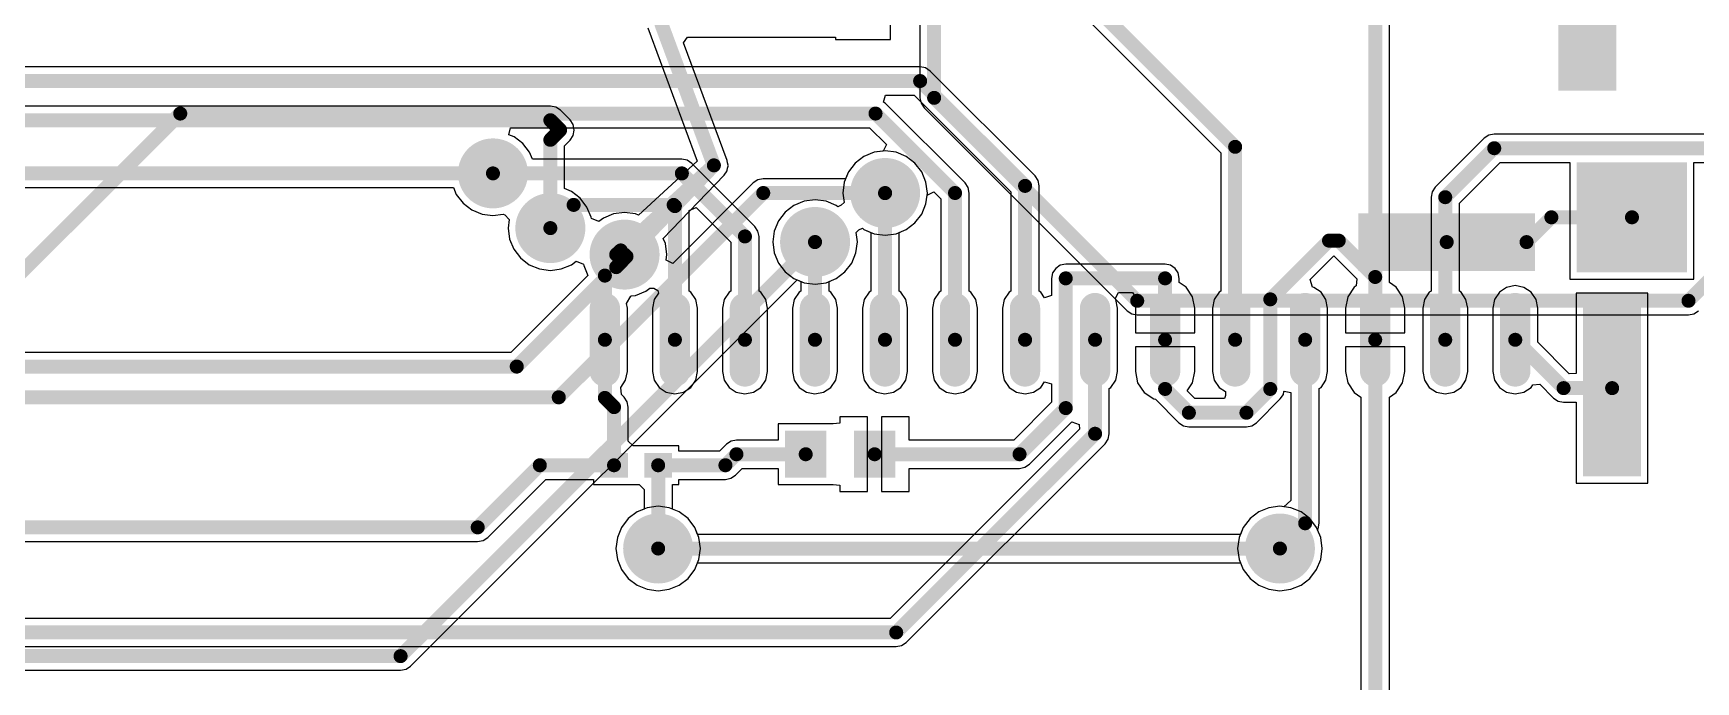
# Model space of a CAD drawing. Header units: millimetres. Extents: x 60.7 to 156.1, y 68.6 to 164.1.
# Drawn here: x 93.47 to 123.62, y 128.8 to 140.57 of the extents above; entities that cross this region are included whole.
import ezdxf

# ---------------------------------------------------------------- set-up
doc = ezdxf.new("R2010")
doc.units = ezdxf.units.MM
for name, color, linetype in [('BottomLayer', 5, 'Continuous'), ('PadHoleLayer', 156, 'Continuous'), ('TopLayer', 1, 'Continuous'), ('ViaHoleLayer', 16, 'Continuous')]:
    doc.layers.add(name, color=color, linetype=linetype)

# ---------------------------------------------------------------- blocks, each defined once
blk = doc.blocks.new('SOIC28_3')
at = {"layer": 'TopLayer', "const_width": 0.55}
for points in [[(-5.225, 8.255), (-4.075, 8.255)], [(4.075, 8.255), (5.225, 8.255)], [(-5.225, 6.985), (-4.075, 6.985)], [(4.075, 6.985), (5.225, 6.985)], [(-5.225, 5.715), (-4.075, 5.715)], [(4.075, 5.715), (5.225, 5.715)], [(-5.225, 4.445), (-4.075, 4.445)], [(4.075, 4.445), (5.225, 4.445)], [(-5.225, 3.175), (-4.075, 3.175)], [(4.075, 3.175), (5.225, 3.175)], [(-5.225, 1.905), (-4.075, 1.905)], [(4.075, 1.905), (5.225, 1.905)], [(-5.225, 0.635), (-4.075, 0.635)], [(4.075, 0.635), (5.225, 0.635)], [(-5.225, -0.635), (-4.075, -0.635)], [(4.075, -0.635), (5.225, -0.635)], [(-5.225, -1.905), (-4.075, -1.905)], [(4.075, -1.905), (5.225, -1.905)], [(-5.225, -3.175), (-4.075, -3.175)], [(4.075, -3.175), (5.225, -3.175)], [(-5.225, -4.445), (-4.075, -4.445)], [(4.075, -4.445), (5.225, -4.445)], [(-5.225, -5.715), (-4.075, -5.715)], [(4.075, -5.715), (5.225, -5.715)], [(-5.225, -6.985), (-4.075, -6.985)], [(4.075, -6.985), (5.225, -6.985)], [(-5.225, -8.255), (-4.075, -8.255)], [(4.075, -8.255), (5.225, -8.255)]]:
    blk.add_lwpolyline(points, dxfattribs=at)
at = {"layer": 'TopLayer', "const_width": 0.275}
for points in [[(-5.362, 8.255, 1), (-5.087, 8.255, 1)], [(-4.212, 8.255, 1), (-3.937, 8.255, 1)], [(3.938, 8.255, 1), (4.213, 8.255, 1)], [(5.088, 8.255, 1), (5.363, 8.255, 1)], [(-5.362, 6.985, 1), (-5.087, 6.985, 1)], [(-4.212, 6.985, 1), (-3.937, 6.985, 1)], [(3.938, 6.985, 1), (4.213, 6.985, 1)], [(5.088, 6.985, 1), (5.363, 6.985, 1)], [(-5.362, 5.715, 1), (-5.087, 5.715, 1)], [(-4.212, 5.715, 1), (-3.937, 5.715, 1)], [(3.938, 5.715, 1), (4.213, 5.715, 1)], [(5.088, 5.715, 1), (5.363, 5.715, 1)], [(-5.362, 4.445, 1), (-5.087, 4.445, 1)], [(-4.212, 4.445, 1), (-3.937, 4.445, 1)], [(3.938, 4.445, 1), (4.213, 4.445, 1)], [(5.088, 4.445, 1), (5.363, 4.445, 1)], [(-5.362, 3.175, 1), (-5.087, 3.175, 1)], [(-4.212, 3.175, 1), (-3.937, 3.175, 1)], [(3.938, 3.175, 1), (4.213, 3.175, 1)], [(5.088, 3.175, 1), (5.363, 3.175, 1)], [(-5.362, 1.905, 1), (-5.087, 1.905, 1)], [(-4.212, 1.905, 1), (-3.937, 1.905, 1)], [(3.938, 1.905, 1), (4.213, 1.905, 1)], [(5.088, 1.905, 1), (5.363, 1.905, 1)], [(-5.362, 0.635, 1), (-5.087, 0.635, 1)], [(-4.212, 0.635, 1), (-3.937, 0.635, 1)], [(3.938, 0.635, 1), (4.213, 0.635, 1)], [(5.088, 0.635, 1), (5.363, 0.635, 1)], [(-5.362, -0.635, 1), (-5.087, -0.635, 1)], [(-4.212, -0.635, 1), (-3.937, -0.635, 1)], [(3.938, -0.635, 1), (4.213, -0.635, 1)], [(5.088, -0.635, 1), (5.363, -0.635, 1)], [(-5.362, -1.905, 1), (-5.087, -1.905, 1)], [(-4.212, -1.905, 1), (-3.937, -1.905, 1)], [(3.938, -1.905, 1), (4.213, -1.905, 1)], [(5.088, -1.905, 1), (5.363, -1.905, 1)], [(-5.362, -3.175, 1), (-5.087, -3.175, 1)], [(-4.212, -3.175, 1), (-3.937, -3.175, 1)], [(3.938, -3.175, 1), (4.213, -3.175, 1)], [(5.088, -3.175, 1), (5.363, -3.175, 1)], [(-5.362, -4.445, 1), (-5.087, -4.445, 1)], [(-4.212, -4.445, 1), (-3.937, -4.445, 1)], [(3.938, -4.445, 1), (4.213, -4.445, 1)], [(5.088, -4.445, 1), (5.363, -4.445, 1)], [(-5.362, -5.715, 1), (-5.087, -5.715, 1)], [(-4.212, -5.715, 1), (-3.937, -5.715, 1)], [(3.938, -5.715, 1), (4.213, -5.715, 1)], [(5.088, -5.715, 1), (5.363, -5.715, 1)], [(-5.362, -6.985, 1), (-5.087, -6.985, 1)], [(-4.212, -6.985, 1), (-3.937, -6.985, 1)], [(3.938, -6.985, 1), (4.213, -6.985, 1)], [(5.088, -6.985, 1), (5.363, -6.985, 1)], [(-5.362, -8.255, 1), (-5.087, -8.255, 1)], [(-4.212, -8.255, 1), (-3.937, -8.255, 1)], [(3.938, -8.255, 1), (4.213, -8.255, 1)], [(5.088, -8.255, 1), (5.363, -8.255, 1)]]:
    blk.add_lwpolyline(points, format="xyb", close=True, dxfattribs=at)
blk = doc.blocks.new('RES0402_19')
at = {"layer": 'TopLayer'}
for points in [[(-0.15, -0.225), (-0.15, 0.225), (-0.65, -0.225), (-0.65, 0.225)], [(0.65, -0.225), (0.65, 0.225), (0.15, -0.225), (0.15, 0.225)]]:
    blk.add_solid(points, dxfattribs=at)
blk = doc.blocks.new('RES2512_B_20')
at = {"layer": 'BottomLayer'}
for points in [[(-3.375, 1.6), (-3.375, -1.6), (-2.325, 1.6), (-2.325, -1.6)], [(2.325, 1.6), (2.325, -1.6), (3.375, 1.6), (3.375, -1.6)]]:
    blk.add_solid(points, dxfattribs=at)
blk = doc.blocks.new('RES2512_B_21')
at = {"layer": 'BottomLayer'}
for points in [[(-3.375, 1.6), (-3.375, -1.6), (-2.325, 1.6), (-2.325, -1.6)], [(2.325, 1.6), (2.325, -1.6), (3.375, 1.6), (3.375, -1.6)]]:
    blk.add_solid(points, dxfattribs=at)
blk = doc.blocks.new('RES2512_22')
at = {"layer": 'TopLayer'}
for points in [[(-2.325, -1.6), (-2.325, 1.6), (-3.375, -1.6), (-3.375, 1.6)], [(3.375, -1.6), (3.375, 1.6), (2.325, -1.6), (2.325, 1.6)]]:
    blk.add_solid(points, dxfattribs=at)
blk = doc.blocks.new('TO_220_34')
at = {"layer": 'BottomLayer', "const_width": 1}
for points in [[(-0.5, 0, 1), (0.5, 0, 1)], [(2.04, 0, 1), (3.04, 0, 1)]]:
    blk.add_lwpolyline(points, format="xyb", close=True, dxfattribs=at)
at = {"layer": 'BottomLayer'}
blk.add_solid([(-3.54, -1), (-1.54, -1), (-3.54, 1), (-1.54, 1)], dxfattribs=at)
at = {"layer": 'PadHoleLayer', "const_width": 0.75}
for points in [[(-2.915, 0, 1), (-2.165, 0, 1)], [(-0.375, 0, 1), (0.375, 0, 1)], [(2.165, 0, 1), (2.915, 0, 1)]]:
    blk.add_lwpolyline(points, format="xyb", close=True, dxfattribs=at)
at = {"layer": 'TopLayer', "const_width": 1}
for points in [[(-0.5, 0, 1), (0.5, 0, 1)], [(2.04, 0, 1), (3.04, 0, 1)]]:
    blk.add_lwpolyline(points, format="xyb", close=True, dxfattribs=at)
at = {"layer": 'TopLayer'}
blk.add_solid([(-3.54, -1), (-1.54, -1), (-3.54, 1), (-1.54, 1)], dxfattribs=at)
blk = doc.blocks.new('CAP0603_61')
at = {"layer": 'TopLayer'}
for points in [[(-0.25, -0.425), (-0.25, 0.425), (-1, -0.425), (-1, 0.425)], [(1, -0.425), (1, 0.425), (0.25, -0.425), (0.25, 0.425)]]:
    blk.add_solid(points, dxfattribs=at)

msp = doc.modelspace()

# ---------------------------------------------------------------- linework, layer by layer
at = {"layer": 'BottomLayer'}
for p, q in [((109.013, 140.454), (109.013, 141.054)), ((109.547, 141.021), (109.547, 139.395)), ((104.61, 140.665), (105.509, 138.243)), ((105.259, 140.393), (105.332, 140.497)), ((106.051, 138.259), (105.259, 140.393)), ((105.332, 140.497), (108.013, 140.497)), ((108.013, 140.497), (108.013, 140.454)), ((108.013, 140.454), (109.013, 140.454)), ((109.547, 139.395), (109.567, 139.297)), ((109.567, 139.297), (109.623, 139.214)), ((102.845, 139.246), (77.8, 139.246)), ((102.943, 139.226), (102.845, 139.246)), ((103.026, 139.17), (102.943, 139.226)), ((103.204, 138.993), (103.026, 139.17)), ((109.623, 139.214), (113.306, 135.531)), ((103.26, 138.909), (103.204, 138.993)), ((103.204, 138.629), (103.26, 138.713)), ((103.279, 138.811), (103.26, 138.909)), ((103.26, 138.713), (103.279, 138.811)), ((103.102, 138.527), (103.204, 138.629)), ((103.102, 137.747), (103.102, 138.527)), ((108.717, 138.408), (108.532, 138.332)), ((108.915, 138.435), (108.717, 138.408)), ((109.114, 138.408), (108.915, 138.435)), ((109.298, 138.332), (109.114, 138.408)), ((105.509, 138.243), (104.443, 137.268)), ((106.049, 138.076), (106.057, 138.117)), ((106.051, 138.258), (106.051, 138.259)), ((106.052, 138.257), (106.051, 138.258)), ((106.058, 138.216), (106.052, 138.257)), ((106.057, 138.117), (106.067, 138.158)), ((106.067, 138.175), (106.058, 138.216)), ((106.066, 138.168), (106.067, 138.175)), ((106.067, 138.16), (106.066, 138.168)), ((106.067, 138.159), (106.067, 138.16)), ((106.067, 138.158), (106.067, 138.159)), ((108.373, 138.21), (108.251, 138.051)), ((108.532, 138.332), (108.373, 138.21)), ((109.457, 138.21), (109.298, 138.332)), ((109.579, 138.051), (109.457, 138.21)), ((104.893, 136.842), (105.995, 137.992)), ((106.524, 137.85), (105.064, 136.39)), ((105.995, 137.992), (106.018, 138.027)), ((106.018, 138.027), (106.043, 138.061)), ((106.043, 138.061), (106.043, 138.062)), ((106.043, 138.062), (106.044, 138.062)), ((106.044, 138.062), (106.045, 138.07)), ((106.045, 138.07), (106.049, 138.076)), ((106.607, 137.905), (106.524, 137.85)), ((106.705, 137.925), (106.607, 137.905)), ((108.199, 137.925), (106.705, 137.925)), ((108.251, 138.051), (108.199, 137.925)), ((109.656, 137.866), (109.579, 138.051)), ((109.682, 137.668), (109.656, 137.866)), ((78.465, 137.767), (101.087, 137.767)), ((101.087, 137.767), (101.139, 137.64)), ((101.139, 137.64), (101.261, 137.482)), ((103.228, 137.695), (103.102, 137.747)), ((103.387, 137.573), (103.228, 137.695)), ((103.508, 137.414), (103.387, 137.573)), ((109.656, 137.47), (109.682, 137.668)), ((101.261, 137.482), (101.42, 137.36)), ((101.42, 137.36), (101.605, 137.283)), ((101.605, 137.283), (101.803, 137.257)), ((101.803, 137.257), (101.988, 137.281)), ((101.988, 137.281), (102.016, 137.269)), ((102.016, 137.269), (102.098, 137.186)), ((102.098, 137.186), (102.078, 137.031)), ((103.585, 137.229), (103.508, 137.414)), ((103.588, 137.206), (103.585, 137.229)), ((103.724, 137.15), (103.588, 137.206)), ((103.808, 137.214), (103.724, 137.15)), ((103.992, 137.291), (103.808, 137.214)), ((104.191, 137.317), (103.992, 137.291)), ((104.389, 137.291), (104.191, 137.317)), ((104.443, 137.268), (104.389, 137.291)), ((109.457, 137.126), (109.579, 137.285)), ((109.579, 137.285), (109.656, 137.47)), ((102.078, 137.031), (102.104, 136.832)), ((108.389, 136.954), (108.44, 137)), ((108.412, 136.779), (108.389, 136.954)), ((108.44, 137), (108.503, 137.027)), ((108.503, 137.027), (108.532, 137.004)), ((108.532, 137.004), (108.717, 136.928)), ((108.717, 136.928), (108.915, 136.901)), ((108.915, 136.901), (109.114, 136.928)), ((109.114, 136.928), (109.298, 137.004)), ((109.298, 137.004), (109.457, 137.126)), ((102.104, 136.832), (102.181, 136.648)), ((102.181, 136.648), (102.303, 136.489)), ((104.931, 136.749), (104.893, 136.842)), ((104.957, 136.55), (104.931, 136.749)), ((108.386, 136.581), (108.412, 136.779)), ((102.303, 136.489), (102.461, 136.367)), ((102.461, 136.367), (102.646, 136.29)), ((102.646, 136.29), (102.845, 136.264)), ((102.845, 136.264), (103.043, 136.29)), ((103.043, 136.29), (103.228, 136.367)), ((103.228, 136.367), (103.312, 136.431)), ((103.312, 136.431), (103.447, 136.375)), ((103.447, 136.375), (103.45, 136.352)), ((103.45, 136.352), (103.525, 136.172)), ((104.944, 136.45), (104.957, 136.55)), ((105.064, 136.39), (104.944, 136.45)), ((108.187, 136.237), (108.309, 136.396)), ((108.309, 136.396), (108.386, 136.581)), ((100.31, 129.081), (107.32, 136.091)), ((103.525, 136.172), (102.129, 134.775)), ((107.32, 136.091), (107.447, 136.039)), ((107.447, 136.039), (107.645, 136.012)), ((107.645, 136.012), (107.844, 136.039)), ((107.844, 136.039), (108.028, 136.115)), ((108.028, 136.115), (108.187, 136.237)), ((113.306, 135.531), (113.389, 135.475)), ((113.389, 135.475), (113.487, 135.455)), ((113.487, 135.455), (113.487, 135.455)), ((113.487, 135.455), (123.485, 135.455)), ((123.485, 135.455), (123.583, 135.475)), ((123.583, 135.475), (123.667, 135.531)), ((102.129, 134.775), (85.476, 134.775)), ((104.258, 131.758), (104.136, 131.6)), ((104.417, 131.88), (104.258, 131.758)), ((104.602, 131.957), (104.417, 131.88)), ((104.8, 131.983), (104.602, 131.957)), ((104.998, 131.957), (104.8, 131.983)), ((105.183, 131.88), (104.998, 131.957)), ((105.342, 131.758), (105.183, 131.88)), ((105.464, 131.6), (105.342, 131.758)), ((115.534, 131.758), (115.412, 131.6)), ((115.693, 131.88), (115.534, 131.758)), ((115.877, 131.957), (115.693, 131.88)), ((116.076, 131.983), (115.877, 131.957)), ((116.274, 131.957), (116.076, 131.983)), ((116.459, 131.88), (116.274, 131.957)), ((116.618, 131.758), (116.459, 131.88)), ((116.74, 131.6), (116.618, 131.758)), ((104.136, 131.6), (104.06, 131.415)), ((105.516, 131.473), (105.464, 131.6)), ((115.36, 131.473), (105.516, 131.473)), ((115.412, 131.6), (115.36, 131.473)), ((116.816, 131.415), (116.74, 131.6)), ((104.06, 131.415), (104.033, 131.216)), ((104.033, 131.216), (104.06, 131.018)), ((116.842, 131.216), (116.816, 131.415)), ((116.816, 131.018), (116.842, 131.216)), ((104.06, 131.018), (104.136, 130.833)), ((105.464, 130.833), (105.516, 130.959)), ((105.516, 130.959), (115.36, 130.959)), ((115.36, 130.959), (115.412, 130.833)), ((116.74, 130.833), (116.816, 131.018)), ((104.136, 130.833), (104.258, 130.674)), ((104.258, 130.674), (104.417, 130.553)), ((104.417, 130.553), (104.602, 130.476)), ((104.998, 130.476), (105.183, 130.553)), ((105.183, 130.553), (105.342, 130.674)), ((105.342, 130.674), (105.464, 130.833)), ((115.412, 130.833), (115.534, 130.674)), ((115.534, 130.674), (115.693, 130.553)), ((115.693, 130.553), (115.877, 130.476)), ((116.274, 130.476), (116.459, 130.553)), ((116.459, 130.553), (116.618, 130.674)), ((116.618, 130.674), (116.74, 130.833)), ((104.602, 130.476), (104.8, 130.45)), ((104.8, 130.45), (104.998, 130.476)), ((115.877, 130.476), (116.076, 130.45)), ((116.076, 130.45), (116.274, 130.476)), ((100.227, 129.025), (100.31, 129.081)), ((85.27, 129.006), (100.129, 129.006)), ((100.129, 129.006), (100.227, 129.025))]:
    msp.add_line(p, q, dxfattribs=at)
at = {"layer": 'BottomLayer', "const_width": 0.254}
for points in [[(109.804, 139.395), (109.804, 141.021)], [(104.851, 140.754), (105.81, 138.17)], [(109.804, 139.395), (113.487, 135.712)], [(77.8, 138.989), (102.845, 138.989)], [(102.845, 138.989), (103.022, 138.811)], [(102.845, 138.633), (103.022, 138.811)], [(102.845, 137.031), (102.845, 138.633)], [(78.359, 138.024), (101.803, 138.024)], [(104.121, 136.626), (105.81, 138.17)], [(104.226, 136.517), (105.81, 138.17)], [(102.997, 133.96), (106.705, 137.668)], [(106.705, 137.668), (108.915, 137.668)], [(120.548, 136.777), (120.998, 137.227)], [(120.998, 137.227), (122.46, 137.227)], [(123.485, 135.712), (125, 137.227)], [(100.129, 129.263), (107.645, 136.779)], [(119.1, 136.777), (120.548, 136.777)], [(104.038, 136.55), (104.121, 136.626)], [(104.038, 136.55), (104.191, 136.55)], [(104.038, 136.322), (104.226, 136.517)], [(102.235, 134.518), (104.038, 136.322)], [(113.487, 135.712), (123.485, 135.712)], [(84.76, 134.518), (102.235, 134.518)], [(89.967, 133.96), (102.997, 133.96)], [(104.8, 131.216), (116.076, 131.216)], [(85.27, 129.263), (100.129, 129.263)]]:
    msp.add_lwpolyline(points, dxfattribs=at)
at = {"layer": 'BottomLayer'}
for points, const_width in [([(109.741, 139.395, 1), (109.868, 139.395, 1)], 0.127), ([(109.741, 139.395, 1), (109.868, 139.395, 1)], 0.127), ([(102.781, 138.989, 1), (102.908, 138.989, 1)], 0.127), ([(102.781, 138.989, 1), (102.908, 138.989, 1)], 0.127), ([(102.781, 138.633, 1), (102.908, 138.633, 1)], 0.127), ([(102.781, 138.633, 1), (102.908, 138.633, 1)], 0.127), ([(102.959, 138.811, 1), (103.086, 138.811, 1)], 0.127), ([(102.959, 138.811, 1), (103.086, 138.811, 1)], 0.127), ([(101.486, 138.024, 1), (102.121, 138.024, 1)], 0.635), ([(101.74, 138.024, 1), (101.867, 138.024, 1)], 0.127), ([(105.747, 138.17, 1), (105.874, 138.17, 1)], 0.127), ([(105.747, 138.17, 1), (105.874, 138.17, 1)], 0.127), ([(105.747, 138.17, 1), (105.874, 138.17, 1)], 0.127), ([(108.598, 137.668, 1), (109.233, 137.668, 1)], 0.635), ([(106.642, 137.668, 1), (106.769, 137.668, 1)], 0.127), ([(106.642, 137.668, 1), (106.769, 137.668, 1)], 0.127), ([(108.852, 137.668, 1), (108.979, 137.668, 1)], 0.127), ([(102.527, 137.031, 1), (103.162, 137.031, 1)], 0.635), ([(103.873, 136.55, 1), (104.508, 136.55, 1)], 0.635), ([(107.328, 136.779, 1), (107.963, 136.779, 1)], 0.635), ([(120.935, 137.227, 1), (121.062, 137.227, 1)], 0.127), ([(120.935, 137.227, 1), (121.062, 137.227, 1)], 0.127), ([(122.397, 137.227, 1), (122.524, 137.227, 1)], 0.127), ([(102.781, 137.031, 1), (102.908, 137.031, 1)], 0.127), ([(107.582, 136.779, 1), (107.709, 136.779, 1)], 0.127), ([(119.037, 136.777, 1), (119.164, 136.777, 1)], 0.127), ([(120.485, 136.777, 1), (120.612, 136.777, 1)], 0.127), ([(120.485, 136.777, 1), (120.612, 136.777, 1)], 0.127), ([(103.975, 136.55, 1), (104.102, 136.55, 1)], 0.127), ([(103.975, 136.55, 1), (104.102, 136.55, 1)], 0.127), ([(104.058, 136.626, 1), (104.185, 136.626, 1)], 0.127), ([(104.058, 136.626, 1), (104.185, 136.626, 1)], 0.127), ([(104.127, 136.55, 1), (104.254, 136.55, 1)], 0.127), ([(104.162, 136.517, 1), (104.289, 136.517, 1)], 0.127), ([(104.162, 136.517, 1), (104.289, 136.517, 1)], 0.127), ([(103.975, 136.322, 1), (104.102, 136.322, 1)], 0.127), ([(103.975, 136.322, 1), (104.102, 136.322, 1)], 0.127), ([(113.424, 135.712, 1), (113.551, 135.712, 1)], 0.127), ([(113.424, 135.712, 1), (113.551, 135.712, 1)], 0.127), ([(123.422, 135.712, 1), (123.549, 135.712, 1)], 0.127), ([(123.422, 135.712, 1), (123.549, 135.712, 1)], 0.127), ([(102.171, 134.518, 1), (102.299, 134.518, 1)], 0.127), ([(102.171, 134.518, 1), (102.299, 134.518, 1)], 0.127), ([(102.933, 133.96, 1), (103.061, 133.96, 1)], 0.127), ([(102.933, 133.96, 1), (103.061, 133.96, 1)], 0.127), ([(104.482, 131.216, 1), (105.117, 131.216, 1)], 0.635), ([(115.758, 131.216, 1), (116.393, 131.216, 1)], 0.635), ([(104.736, 131.216, 1), (104.863, 131.216, 1)], 0.127), ([(116.012, 131.216, 1), (116.139, 131.216, 1)], 0.127), ([(100.065, 129.263, 1), (100.192, 129.263, 1)], 0.127), ([(100.065, 129.263, 1), (100.192, 129.263, 1)], 0.127)]:
    msp.add_lwpolyline(points, format="xyb", close=True, dxfattribs=dict(at, const_width=const_width))
at = {"layer": 'TopLayer'}
for p, q in [((118.06, 136.144), (118.06, 143.18)), ((112.005, 141.401), (115.006, 138.4)), ((109.55, 139.957), (90.221, 139.957)), ((109.649, 139.937), (109.55, 139.957)), ((109.732, 139.882), (109.649, 139.937)), ((111.635, 137.979), (109.732, 139.882)), ((108.886, 139.316), (108.925, 139.443)), ((108.923, 139.291), (108.886, 139.316)), ((108.925, 139.443), (109.444, 139.443)), ((109.444, 139.443), (111.196, 137.691)), ((110.365, 137.85), (108.923, 139.291)), ((102.094, 138.726), (102.119, 138.853)), ((102.186, 138.687), (102.094, 138.726)), ((102.119, 138.853), (108.635, 138.853)), ((108.635, 138.853), (108.938, 138.55)), ((119.864, 138.718), (119.78, 138.662)), ((119.962, 138.738), (119.864, 138.718)), ((126.286, 138.738), (119.962, 138.738)), ((102.345, 138.566), (102.186, 138.687)), ((102.467, 138.407), (102.345, 138.566)), ((102.519, 138.281), (102.467, 138.407)), ((108.717, 138.408), (108.532, 138.332)), ((108.878, 138.43), (108.717, 138.408)), ((108.938, 138.55), (108.878, 138.43)), ((115.006, 138.4), (115.006, 135.888)), ((119.78, 138.662), (118.891, 137.773)), ((105.229, 138.281), (102.519, 138.281)), ((105.328, 138.261), (105.229, 138.281)), ((105.411, 138.205), (105.328, 138.261)), ((106.555, 137.062), (105.411, 138.205)), ((108.373, 138.21), (108.251, 138.051)), ((108.532, 138.332), (108.373, 138.21)), ((119.33, 137.485), (120.068, 138.224)), ((120.068, 138.224), (121.335, 138.224)), ((121.335, 138.224), (121.335, 136.102)), ((123.585, 136.102), (123.585, 138.224)), ((123.585, 138.224), (124.242, 138.224)), ((108.175, 137.866), (108.149, 137.668)), ((108.251, 138.051), (108.175, 137.866)), ((110.42, 137.766), (110.365, 137.85)), ((111.69, 137.896), (111.635, 137.979)), ((111.71, 137.797), (111.69, 137.896)), ((111.71, 135.888), (111.71, 137.797)), ((107.447, 137.519), (107.262, 137.443)), ((107.645, 137.546), (107.447, 137.519)), ((107.844, 137.519), (107.645, 137.546)), ((108.028, 137.443), (107.844, 137.519)), ((108.172, 137.493), (108.12, 137.447)), ((108.149, 137.668), (108.172, 137.493)), ((109.656, 137.47), (109.677, 137.631)), ((109.677, 137.631), (109.797, 137.69)), ((109.797, 137.69), (109.926, 137.562)), ((109.926, 137.562), (109.926, 135.888)), ((110.44, 137.668), (110.42, 137.766)), ((110.44, 135.888), (110.44, 137.668)), ((111.196, 137.691), (111.196, 135.888)), ((118.836, 137.69), (118.816, 137.592)), ((118.816, 137.592), (118.816, 135.888)), ((118.891, 137.773), (118.836, 137.69)), ((105.36, 137.35), (105.487, 137.403)), ((105.36, 135.888), (105.36, 137.35)), ((105.487, 137.403), (106.116, 136.774)), ((107.103, 137.321), (106.981, 137.162)), ((107.262, 137.443), (107.103, 137.321)), ((108.058, 137.42), (108.028, 137.443)), ((108.12, 137.447), (108.058, 137.42)), ((109.457, 137.126), (109.579, 137.285)), ((109.579, 137.285), (109.656, 137.47)), ((119.33, 135.888), (119.33, 137.485)), ((106.61, 136.978), (106.555, 137.062)), ((106.63, 136.88), (106.61, 136.978)), ((106.905, 136.977), (106.879, 136.779)), ((106.981, 137.162), (106.905, 136.977)), ((108.389, 136.954), (108.44, 137)), ((108.412, 136.779), (108.389, 136.954)), ((108.44, 137), (108.503, 137.027)), ((108.503, 137.027), (108.532, 137.004)), ((108.532, 137.004), (108.656, 136.953)), ((108.656, 136.953), (108.656, 135.888)), ((109.17, 136.951), (109.298, 137.004)), ((109.17, 135.888), (109.17, 136.951)), ((109.298, 137.004), (109.457, 137.126)), ((106.116, 136.774), (106.116, 135.888)), ((106.63, 135.888), (106.63, 136.88)), ((106.879, 136.779), (106.905, 136.581)), ((108.386, 136.581), (108.412, 136.779)), ((106.905, 136.581), (106.981, 136.396)), ((106.981, 136.396), (107.103, 136.237)), ((108.187, 136.237), (108.309, 136.396)), ((108.309, 136.396), (108.386, 136.581)), ((112.01, 136.3), (111.954, 136.217)), ((112.093, 136.356), (112.01, 136.3)), ((112.192, 136.376), (112.093, 136.356)), ((113.993, 136.376), (112.192, 136.376)), ((114.091, 136.356), (113.993, 136.376)), ((114.175, 136.3), (114.091, 136.356)), ((114.23, 136.217), (114.175, 136.3)), ((116.624, 136.098), (117.055, 136.529)), ((117.055, 136.529), (117.472, 136.112)), ((107.103, 136.237), (107.262, 136.115)), ((107.262, 136.115), (107.386, 136.064)), ((107.386, 136.064), (107.386, 135.888)), ((107.9, 136.062), (108.028, 136.115)), ((107.9, 135.888), (107.9, 136.062)), ((108.028, 136.115), (108.187, 136.237)), ((111.954, 136.217), (111.935, 136.119)), ((111.935, 136.119), (111.935, 135.806)), ((114.25, 136.119), (114.23, 136.217)), ((114.25, 136.044), (114.25, 136.119)), ((114.374, 135.96), (114.25, 136.044)), ((116.666, 135.96), (116.624, 136.098)), ((117.459, 135.986), (117.422, 135.96)), ((117.472, 136.112), (117.459, 135.986)), ((118.06, 136.044), (118.06, 136.144)), ((118.06, 136.144), (118.06, 136.144)), ((118.06, 136.144), (118.06, 136.144)), ((118.184, 135.96), (118.06, 136.044)), ((120.343, 135.987), (120.187, 135.956)), ((120.499, 135.956), (120.343, 135.987)), ((121.335, 136.102), (123.585, 136.102)), ((104.225, 135.66), (104.304, 135.793)), ((104.304, 135.793), (104.316, 135.8)), ((104.316, 135.8), (104.389, 135.81)), ((104.389, 135.81), (104.574, 135.887)), ((104.574, 135.887), (104.648, 135.943)), ((104.648, 135.943), (104.719, 135.938)), ((104.726, 135.735), (104.695, 135.579)), ((104.719, 135.938), (104.794, 135.896)), ((104.803, 135.849), (104.726, 135.735)), ((104.794, 135.896), (104.803, 135.849)), ((105.391, 135.867), (105.36, 135.888)), ((105.48, 135.735), (105.391, 135.867)), ((105.511, 135.579), (105.48, 135.735)), ((105.996, 135.735), (105.965, 135.579)), ((106.085, 135.867), (105.996, 135.735)), ((106.116, 135.888), (106.085, 135.867)), ((106.661, 135.867), (106.63, 135.888)), ((106.75, 135.735), (106.661, 135.867)), ((106.781, 135.579), (106.75, 135.735)), ((107.266, 135.735), (107.235, 135.579)), ((107.355, 135.867), (107.266, 135.735)), ((107.386, 135.888), (107.355, 135.867)), ((107.931, 135.867), (107.9, 135.888)), ((108.02, 135.735), (107.931, 135.867)), ((108.051, 135.579), (108.02, 135.735)), ((108.536, 135.735), (108.505, 135.579)), ((108.625, 135.867), (108.536, 135.735)), ((108.656, 135.888), (108.625, 135.867)), ((109.201, 135.867), (109.17, 135.888)), ((109.29, 135.735), (109.201, 135.867)), ((109.321, 135.579), (109.29, 135.735)), ((109.806, 135.735), (109.775, 135.579)), ((109.895, 135.867), (109.806, 135.735)), ((109.926, 135.888), (109.895, 135.867)), ((110.471, 135.867), (110.44, 135.888)), ((110.56, 135.735), (110.471, 135.867)), ((110.591, 135.579), (110.56, 135.735)), ((111.076, 135.735), (111.045, 135.579)), ((111.165, 135.867), (111.076, 135.735)), ((111.196, 135.888), (111.165, 135.867)), ((111.741, 135.867), (111.71, 135.888)), ((111.808, 135.768), (111.741, 135.867)), ((111.935, 135.806), (111.808, 135.768)), ((113.09, 135.75), (113.15, 135.862)), ((113.1, 135.735), (113.09, 135.75)), ((113.131, 135.579), (113.1, 135.735)), ((113.15, 135.862), (113.405, 135.862)), ((113.405, 135.862), (113.485, 135.735)), ((113.485, 135.735), (113.454, 135.579)), ((114.491, 135.785), (114.374, 135.96)), ((114.532, 135.579), (114.491, 135.785)), ((114.886, 135.735), (114.855, 135.579)), ((114.975, 135.867), (114.886, 135.735)), ((115.006, 135.888), (114.975, 135.867)), ((116.689, 135.956), (116.666, 135.96)), ((116.821, 135.867), (116.689, 135.956)), ((116.91, 135.735), (116.821, 135.867)), ((116.941, 135.579), (116.91, 135.735)), ((117.305, 135.785), (117.264, 135.579)), ((117.422, 135.96), (117.305, 135.785)), ((118.301, 135.785), (118.184, 135.96)), ((118.342, 135.579), (118.301, 135.785)), ((118.696, 135.735), (118.665, 135.579)), ((118.785, 135.867), (118.696, 135.735)), ((118.816, 135.888), (118.785, 135.867)), ((119.361, 135.867), (119.33, 135.888)), ((119.45, 135.735), (119.361, 135.867)), ((119.481, 135.579), (119.45, 135.735)), ((119.966, 135.735), (119.935, 135.579)), ((120.055, 135.867), (119.966, 135.735)), ((120.187, 135.956), (120.055, 135.867)), ((120.631, 135.867), (120.499, 135.956)), ((120.72, 135.735), (120.631, 135.867)), ((120.751, 135.579), (120.72, 135.735)), ((122.75, 135.852), (121.45, 135.852)), ((121.45, 135.852), (121.45, 134.392)), ((122.75, 132.402), (122.75, 135.852)), ((104.241, 135.579), (104.225, 135.66)), ((104.241, 134.429), (104.241, 135.579)), ((104.695, 135.579), (104.695, 134.429)), ((105.511, 134.429), (105.511, 135.579)), ((105.965, 135.579), (105.965, 134.429)), ((106.781, 134.429), (106.781, 135.579)), ((107.235, 135.579), (107.235, 134.429)), ((108.051, 134.429), (108.051, 135.579)), ((108.505, 135.579), (108.505, 134.429)), ((109.321, 134.429), (109.321, 135.579)), ((109.775, 135.579), (109.775, 134.429)), ((110.591, 134.429), (110.591, 135.579)), ((111.045, 135.579), (111.045, 134.429)), ((113.131, 134.429), (113.131, 135.579)), ((113.454, 135.579), (113.454, 135.131)), ((114.532, 135.131), (114.532, 135.579)), ((114.855, 135.579), (114.855, 134.429)), ((116.941, 134.429), (116.941, 135.579)), ((117.264, 135.579), (117.264, 135.131)), ((118.342, 135.131), (118.342, 135.579)), ((118.665, 135.579), (118.665, 134.429)), ((119.481, 134.429), (119.481, 135.579)), ((119.935, 135.579), (119.935, 134.429)), ((120.751, 134.96), (120.751, 135.579)), ((113.454, 135.131), (113.993, 135.131)), ((113.993, 135.131), (114.532, 135.131)), ((117.264, 135.131), (117.803, 135.131)), ((117.803, 135.131), (118.342, 135.131)), ((113.993, 134.877), (113.454, 134.877)), ((113.454, 134.877), (113.454, 134.429)), ((114.532, 134.877), (113.993, 134.877)), ((114.532, 134.429), (114.532, 134.877)), ((117.803, 134.877), (117.264, 134.877)), ((117.264, 134.877), (117.264, 134.429)), ((118.342, 134.877), (117.803, 134.877)), ((118.342, 134.429), (118.342, 134.877)), ((121.323, 134.387), (120.751, 134.96)), ((104.121, 134.141), (104.21, 134.273)), ((104.21, 134.273), (104.241, 134.429)), ((104.695, 134.429), (104.726, 134.273)), ((104.726, 134.273), (104.815, 134.141)), ((105.391, 134.141), (105.48, 134.273)), ((105.48, 134.273), (105.511, 134.429)), ((105.965, 134.429), (105.996, 134.273)), ((105.996, 134.273), (106.085, 134.141)), ((106.661, 134.141), (106.75, 134.273)), ((106.75, 134.273), (106.781, 134.429)), ((107.235, 134.429), (107.266, 134.273)), ((107.266, 134.273), (107.355, 134.141)), ((107.931, 134.141), (108.02, 134.273)), ((108.02, 134.273), (108.051, 134.429)), ((108.505, 134.429), (108.536, 134.273)), ((108.536, 134.273), (108.625, 134.141)), ((109.201, 134.141), (109.29, 134.273)), ((109.29, 134.273), (109.321, 134.429)), ((109.775, 134.429), (109.806, 134.273)), ((109.806, 134.273), (109.895, 134.141)), ((110.471, 134.141), (110.56, 134.273)), ((110.56, 134.273), (110.591, 134.429)), ((111.045, 134.429), (111.076, 134.273)), ((111.076, 134.273), (111.165, 134.141)), ((111.741, 134.141), (111.808, 134.24)), ((111.808, 134.24), (111.935, 134.202)), ((111.935, 134.202), (111.935, 133.872)), ((113.011, 134.141), (113.1, 134.273)), ((113.1, 134.273), (113.131, 134.429)), ((113.454, 134.429), (113.495, 134.223)), ((113.495, 134.223), (113.612, 134.048)), ((114.393, 134.075), (114.491, 134.223)), ((114.491, 134.223), (114.532, 134.429)), ((114.855, 134.429), (114.886, 134.273)), ((114.886, 134.273), (114.975, 134.141)), ((116.821, 134.141), (116.91, 134.273)), ((116.91, 134.273), (116.941, 134.429)), ((117.264, 134.429), (117.305, 134.223)), ((117.305, 134.223), (117.422, 134.048)), ((118.184, 134.048), (118.301, 134.223)), ((118.301, 134.223), (118.342, 134.429)), ((118.665, 134.429), (118.696, 134.273)), ((118.696, 134.273), (118.785, 134.141)), ((119.361, 134.141), (119.45, 134.273)), ((119.45, 134.273), (119.481, 134.429)), ((119.935, 134.429), (119.966, 134.273)), ((119.966, 134.273), (120.055, 134.141)), ((120.631, 134.141), (120.661, 134.184)), ((120.661, 134.184), (120.787, 134.197)), ((120.787, 134.197), (121.038, 133.945)), ((121.45, 134.392), (121.323, 134.387)), ((104.136, 134.009), (104.121, 134.141)), ((104.182, 133.963), (104.136, 134.009)), ((104.237, 133.88), (104.182, 133.963)), ((104.257, 133.782), (104.237, 133.88)), ((104.815, 134.141), (104.947, 134.052)), ((104.947, 134.052), (105.103, 134.021)), ((105.103, 134.021), (105.259, 134.052)), ((105.259, 134.052), (105.391, 134.141)), ((106.085, 134.141), (106.217, 134.052)), ((106.217, 134.052), (106.373, 134.021)), ((106.373, 134.021), (106.529, 134.052)), ((106.529, 134.052), (106.661, 134.141)), ((107.355, 134.141), (107.487, 134.052)), ((107.487, 134.052), (107.643, 134.021)), ((107.643, 134.021), (107.799, 134.052)), ((107.799, 134.052), (107.931, 134.141)), ((108.625, 134.141), (108.757, 134.052)), ((108.757, 134.052), (108.913, 134.021)), ((108.913, 134.021), (109.069, 134.052)), ((109.069, 134.052), (109.201, 134.141)), ((109.895, 134.141), (110.027, 134.052)), ((110.027, 134.052), (110.183, 134.021)), ((110.183, 134.021), (110.339, 134.052)), ((110.339, 134.052), (110.471, 134.141)), ((111.165, 134.141), (111.297, 134.052)), ((111.935, 133.872), (111.247, 133.184)), ((111.297, 134.052), (111.453, 134.021)), ((111.453, 134.021), (111.609, 134.052)), ((111.609, 134.052), (111.741, 134.141)), ((112.98, 134.12), (113.011, 134.141)), ((112.98, 133.299), (112.98, 134.12)), ((113.612, 134.048), (113.787, 133.931)), ((113.787, 133.931), (113.817, 133.925)), ((113.817, 133.925), (114.243, 133.499)), ((114.531, 133.937), (114.393, 134.075)), ((115.068, 133.937), (114.531, 133.937)), ((114.975, 134.141), (115.089, 134.064)), ((115.086, 133.991), (115.068, 133.937)), ((115.089, 134.064), (115.086, 133.991)), ((115.65, 133.499), (116.082, 133.93)), ((116.082, 133.93), (116.138, 134.014)), ((116.138, 134.014), (116.148, 134.064)), ((116.148, 134.064), (116.153, 134.069)), ((116.153, 134.069), (116.276, 134.045)), ((116.276, 134.045), (116.276, 132.085)), ((116.79, 134.12), (116.821, 134.141)), ((116.79, 131.674), (116.79, 134.12)), ((117.422, 134.048), (117.546, 133.965)), ((117.546, 133.965), (117.546, 122.096)), ((118.06, 133.965), (118.184, 134.048)), ((118.06, 122.203), (118.06, 133.965)), ((118.785, 134.141), (118.917, 134.052)), ((118.917, 134.052), (119.073, 134.021)), ((119.073, 134.021), (119.229, 134.052)), ((119.229, 134.052), (119.361, 134.141)), ((120.055, 134.141), (120.187, 134.052)), ((120.187, 134.052), (120.343, 134.021)), ((120.343, 134.021), (120.499, 134.052)), ((120.499, 134.052), (120.631, 134.141)), ((121.038, 133.945), (121.122, 133.89)), ((121.122, 133.89), (121.22, 133.87)), ((121.22, 133.87), (121.22, 133.87)), ((121.22, 133.87), (121.45, 133.87)), ((121.45, 133.87), (121.45, 132.402)), ((104.257, 133.167), (104.257, 133.782)), ((108.598, 133.606), (108.096, 133.606)), ((108.096, 133.606), (108.096, 133.492)), ((108.598, 132.927), (108.598, 133.606)), ((109.354, 133.606), (108.852, 133.606)), ((108.852, 133.606), (108.852, 132.927)), ((109.354, 133.184), (109.354, 133.606)), ((107.969, 133.477), (106.975, 133.477)), ((106.975, 133.477), (106.975, 133.184)), ((107.975, 133.477), (107.969, 133.477)), ((108.096, 133.492), (107.975, 133.477)), ((112.443, 133.383), (109.01, 129.949)), ((111.535, 132.745), (112.304, 133.514)), ((112.304, 133.514), (112.432, 133.467)), ((112.432, 133.467), (112.443, 133.383)), ((112.96, 133.201), (112.98, 133.299)), ((114.243, 133.499), (114.326, 133.443)), ((114.326, 133.443), (114.425, 133.423)), ((114.425, 133.423), (115.468, 133.423)), ((115.468, 133.423), (115.567, 133.443)), ((115.567, 133.443), (115.65, 133.499)), ((104.347, 133.077), (104.257, 133.167)), ((104.425, 133.077), (104.347, 133.077)), ((104.502, 133.077), (104.425, 133.077)), ((105.175, 133.077), (104.502, 133.077)), ((105.175, 132.984), (105.175, 133.077)), ((105.913, 132.984), (105.175, 132.984)), ((106.038, 133.109), (105.913, 132.984)), ((106.121, 133.164), (106.038, 133.109)), ((106.22, 133.184), (106.121, 133.164)), ((106.975, 133.184), (106.22, 133.184)), ((109.298, 129.511), (112.905, 133.118)), ((111.247, 133.184), (109.354, 133.184)), ((112.905, 133.118), (112.96, 133.201)), ((106.201, 132.545), (106.326, 132.67)), ((106.326, 132.67), (106.975, 132.67)), ((106.975, 132.67), (106.975, 132.377)), ((108.598, 132.248), (108.598, 132.927)), ((108.852, 132.927), (108.852, 132.248)), ((109.354, 132.248), (109.354, 132.67)), ((109.354, 132.67), (111.354, 132.67)), ((111.354, 132.67), (111.452, 132.69)), ((111.452, 132.69), (111.535, 132.745)), ((101.708, 131.418), (102.76, 132.47)), ((102.76, 132.47), (103.625, 132.47)), ((103.625, 132.47), (103.625, 132.377)), ((103.625, 132.377), (104.298, 132.377)), ((104.298, 132.377), (104.375, 132.377)), ((104.375, 132.377), (104.453, 132.377)), ((104.453, 132.377), (104.543, 132.287)), ((105.057, 131.933), (105.057, 132.377)), ((105.057, 132.377), (105.175, 132.377)), ((105.175, 132.377), (105.175, 132.47)), ((105.175, 132.47), (106.02, 132.47)), ((106.02, 132.47), (106.118, 132.49)), ((106.118, 132.49), (106.201, 132.545)), ((106.975, 132.377), (107.969, 132.377)), ((107.969, 132.377), (107.975, 132.377)), ((107.975, 132.377), (108.096, 132.363)), ((108.096, 132.363), (108.096, 132.248)), ((121.45, 132.402), (122.75, 132.402)), ((104.543, 132.287), (104.543, 131.933)), ((108.096, 132.248), (108.598, 132.248)), ((108.852, 132.248), (109.354, 132.248)), ((116.276, 132.085), (116.149, 131.973)), ((104.258, 131.758), (104.136, 131.6)), ((104.417, 131.88), (104.258, 131.758)), ((104.543, 131.933), (104.417, 131.88)), ((105.183, 131.88), (105.057, 131.933)), ((105.342, 131.758), (105.183, 131.88)), ((105.464, 131.6), (105.342, 131.758)), ((115.534, 131.758), (115.412, 131.6)), ((115.693, 131.88), (115.534, 131.758)), ((115.877, 131.957), (115.693, 131.88)), ((116.076, 131.983), (115.877, 131.957)), ((116.149, 131.973), (116.076, 131.983)), ((104.136, 131.6), (104.06, 131.415)), ((105.54, 131.415), (105.464, 131.6)), ((115.412, 131.6), (115.335, 131.415)), ((116.758, 131.556), (116.77, 131.575)), ((116.816, 131.415), (116.758, 131.556)), ((116.77, 131.575), (116.79, 131.674)), ((91.95, 131.343), (101.526, 131.343)), ((101.526, 131.343), (101.625, 131.363)), ((101.625, 131.363), (101.708, 131.418)), ((104.06, 131.415), (104.033, 131.216)), ((104.033, 131.216), (104.06, 131.018)), ((105.567, 131.216), (105.54, 131.415)), ((105.54, 131.018), (105.567, 131.216)), ((115.335, 131.415), (115.309, 131.216)), ((115.309, 131.216), (115.335, 131.018)), ((116.842, 131.216), (116.816, 131.415)), ((116.816, 131.018), (116.842, 131.216)), ((104.06, 131.018), (104.136, 130.833)), ((105.464, 130.833), (105.54, 131.018)), ((115.335, 131.018), (115.412, 130.833)), ((116.74, 130.833), (116.816, 131.018)), ((104.136, 130.833), (104.258, 130.674)), ((104.258, 130.674), (104.417, 130.553)), ((104.417, 130.553), (104.602, 130.476)), ((104.998, 130.476), (105.183, 130.553)), ((105.183, 130.553), (105.342, 130.674)), ((105.342, 130.674), (105.464, 130.833)), ((115.412, 130.833), (115.534, 130.674)), ((115.534, 130.674), (115.693, 130.553)), ((115.693, 130.553), (115.877, 130.476)), ((116.274, 130.476), (116.459, 130.553)), ((116.459, 130.553), (116.618, 130.674)), ((116.618, 130.674), (116.74, 130.833)), ((104.602, 130.476), (104.8, 130.45)), ((104.8, 130.45), (104.998, 130.476)), ((115.877, 130.476), (116.076, 130.45)), ((116.076, 130.45), (116.274, 130.476)), ((109.01, 129.949), (91.719, 129.949)), ((91.826, 129.435), (109.116, 129.435)), ((109.116, 129.435), (109.215, 129.455)), ((109.215, 129.455), (109.298, 129.511))]:
    msp.add_line(p, q, dxfattribs=at)
at = {"layer": 'TopLayer', "const_width": 0.254}
for points in [[(117.803, 136.144), (117.803, 143.18)], [(112.111, 141.658), (115.263, 138.506)], [(90.221, 139.7), (109.55, 139.7)], [(109.55, 139.7), (111.453, 137.797)], [(89.51, 132.486), (96.133, 139.11)], [(96.133, 139.11), (108.741, 139.11)], [(108.741, 139.11), (110.183, 137.668)], [(115.263, 135.004), (115.263, 138.506)], [(119.073, 137.592), (119.962, 138.481)], [(119.962, 138.481), (126.286, 138.481)], [(101.803, 138.024), (105.229, 138.024)], [(105.229, 138.024), (106.373, 136.88)], [(108.913, 137.666), (108.915, 137.668)], [(108.913, 135.004), (108.913, 137.666)], [(110.183, 135.004), (110.183, 137.668)], [(111.453, 135.004), (111.453, 137.797)], [(102.845, 137.031), (103.266, 137.452)], [(103.266, 137.452), (105.08, 137.452)], [(105.08, 137.452), (105.103, 137.43)], [(105.103, 135.004), (105.103, 137.43)], [(119.073, 135.004), (119.073, 137.592)], [(106.373, 135.004), (106.373, 136.88)], [(107.643, 136.777), (107.645, 136.779)], [(107.643, 135.004), (107.643, 136.777)], [(115.9, 135.738), (116.967, 136.804)], [(116.967, 136.804), (117.143, 136.804)], [(117.143, 136.804), (117.803, 136.144)], [(103.833, 136.169), (104.191, 136.527)], [(104.191, 136.527), (104.191, 136.55)], [(103.833, 135.004), (103.833, 136.169)], [(112.192, 136.119), (113.993, 136.119)], [(112.192, 133.765), (112.192, 136.119)], [(113.993, 135.004), (113.993, 136.119)], [(117.803, 135.004), (117.803, 136.144)], [(115.9, 134.112), (115.9, 135.738)], [(103.833, 133.949), (103.833, 135.004)], [(112.723, 133.299), (112.723, 135.004)], [(113.993, 134.112), (113.993, 135.004)], [(116.533, 131.674), (116.533, 135.004)], [(117.803, 122.096), (117.803, 135.004)], [(120.343, 135.004), (121.22, 134.127)], [(113.993, 134.112), (114.425, 133.68)], [(115.468, 133.68), (115.9, 134.112)], [(121.22, 134.127), (122.1, 134.127)], [(103.833, 133.949), (104, 133.782)], [(104, 132.727), (104, 133.782)], [(111.354, 132.927), (112.192, 133.765)], [(114.425, 133.68), (115.468, 133.68)], [(109.116, 129.692), (112.723, 133.299)], [(106.02, 132.727), (106.22, 132.927)], [(106.22, 132.927), (107.475, 132.927)], [(108.725, 132.927), (111.354, 132.927)], [(101.526, 131.6), (102.653, 132.727)], [(102.653, 132.727), (104, 132.727)], [(104.8, 131.216), (104.8, 132.727)], [(104.8, 132.727), (106.02, 132.727)], [(116.076, 131.216), (116.533, 131.674)], [(90.8, 131.6), (101.526, 131.6)], [(91.719, 129.692), (109.116, 129.692)]]:
    msp.add_lwpolyline(points, dxfattribs=at)
at = {"layer": 'TopLayer'}
for points, const_width in [([(109.487, 139.7, 1), (109.614, 139.7, 1)], 0.127), ([(109.487, 139.7, 1), (109.614, 139.7, 1)], 0.127), ([(96.069, 139.11, 1), (96.196, 139.11, 1)], 0.127), ([(96.069, 139.11, 1), (96.196, 139.11, 1)], 0.127), ([(108.678, 139.11, 1), (108.805, 139.11, 1)], 0.127), ([(108.678, 139.11, 1), (108.805, 139.11, 1)], 0.127), ([(101.486, 138.024, 1), (102.121, 138.024, 1)], 0.635), ([(115.2, 138.506, 1), (115.327, 138.506, 1)], 0.127), ([(115.2, 138.506, 1), (115.327, 138.506, 1)], 0.127), ([(119.899, 138.481, 1), (120.026, 138.481, 1)], 0.127), ([(119.899, 138.481, 1), (120.026, 138.481, 1)], 0.127), ([(101.74, 138.024, 1), (101.867, 138.024, 1)], 0.127), ([(105.166, 138.024, 1), (105.293, 138.024, 1)], 0.127), ([(105.166, 138.024, 1), (105.293, 138.024, 1)], 0.127), ([(108.598, 137.668, 1), (109.233, 137.668, 1)], 0.635), ([(108.85, 137.666, 1), (108.977, 137.666, 1)], 0.127), ([(108.85, 137.666, 1), (108.977, 137.666, 1)], 0.127), ([(108.852, 137.668, 1), (108.979, 137.668, 1)], 0.127), ([(110.12, 137.668, 1), (110.247, 137.668, 1)], 0.127), ([(110.12, 137.668, 1), (110.247, 137.668, 1)], 0.127), ([(111.39, 137.797, 1), (111.517, 137.797, 1)], 0.127), ([(111.39, 137.797, 1), (111.517, 137.797, 1)], 0.127), ([(102.527, 137.031, 1), (103.162, 137.031, 1)], 0.635), ([(103.203, 137.452, 1), (103.33, 137.452, 1)], 0.127), ([(103.203, 137.452, 1), (103.33, 137.452, 1)], 0.127), ([(105.017, 137.452, 1), (105.144, 137.452, 1)], 0.127), ([(105.017, 137.452, 1), (105.144, 137.452, 1)], 0.127), ([(105.04, 137.43, 1), (105.167, 137.43, 1)], 0.127), ([(105.04, 137.43, 1), (105.167, 137.43, 1)], 0.127), ([(119.01, 137.592, 1), (119.137, 137.592, 1)], 0.127), ([(119.01, 137.592, 1), (119.137, 137.592, 1)], 0.127), ([(103.873, 136.55, 1), (104.508, 136.55, 1)], 0.635), ([(107.328, 136.779, 1), (107.963, 136.779, 1)], 0.635), ([(102.781, 137.031, 1), (102.908, 137.031, 1)], 0.127), ([(106.31, 136.88, 1), (106.437, 136.88, 1)], 0.127), ([(106.31, 136.88, 1), (106.437, 136.88, 1)], 0.127), ([(107.58, 136.777, 1), (107.707, 136.777, 1)], 0.127), ([(107.58, 136.777, 1), (107.707, 136.777, 1)], 0.127), ([(107.582, 136.779, 1), (107.709, 136.779, 1)], 0.127), ([(116.903, 136.804, 1), (117.031, 136.804, 1)], 0.127), ([(116.903, 136.804, 1), (117.031, 136.804, 1)], 0.127), ([(117.079, 136.804, 1), (117.206, 136.804, 1)], 0.127), ([(117.079, 136.804, 1), (117.206, 136.804, 1)], 0.127), ([(104.127, 136.55, 1), (104.254, 136.55, 1)], 0.127), ([(104.127, 136.527, 1), (104.254, 136.527, 1)], 0.127), ([(104.127, 136.527, 1), (104.254, 136.527, 1)], 0.127), ([(103.77, 136.169, 1), (103.897, 136.169, 1)], 0.127), ([(103.77, 136.169, 1), (103.897, 136.169, 1)], 0.127), ([(112.128, 136.119, 1), (112.255, 136.119, 1)], 0.127), ([(112.128, 136.119, 1), (112.255, 136.119, 1)], 0.127), ([(113.93, 136.119, 1), (114.057, 136.119, 1)], 0.127), ([(113.93, 136.119, 1), (114.057, 136.119, 1)], 0.127), ([(117.74, 136.144, 1), (117.867, 136.144, 1)], 0.127), ([(117.74, 136.144, 1), (117.867, 136.144, 1)], 0.127), ([(117.74, 136.144, 1), (117.867, 136.144, 1)], 0.127), ([(115.837, 135.738, 1), (115.964, 135.738, 1)], 0.127), ([(115.837, 135.738, 1), (115.964, 135.738, 1)], 0.127), ([(103.77, 135.004, 1), (103.897, 135.004, 1)], 0.127), ([(103.77, 135.004, 1), (103.897, 135.004, 1)], 0.127), ([(105.04, 135.004, 1), (105.167, 135.004, 1)], 0.127), ([(106.31, 135.004, 1), (106.437, 135.004, 1)], 0.127), ([(107.58, 135.004, 1), (107.707, 135.004, 1)], 0.127), ([(108.85, 135.004, 1), (108.977, 135.004, 1)], 0.127), ([(110.12, 135.004, 1), (110.247, 135.004, 1)], 0.127), ([(111.39, 135.004, 1), (111.517, 135.004, 1)], 0.127), ([(112.66, 135.004, 1), (112.787, 135.004, 1)], 0.127), ([(113.93, 135.004, 1), (114.057, 135.004, 1)], 0.127), ([(113.93, 135.004, 1), (114.057, 135.004, 1)], 0.127), ([(115.2, 135.004, 1), (115.327, 135.004, 1)], 0.127), ([(116.47, 135.004, 1), (116.597, 135.004, 1)], 0.127), ([(117.74, 135.004, 1), (117.867, 135.004, 1)], 0.127), ([(117.74, 135.004, 1), (117.867, 135.004, 1)], 0.127), ([(119.01, 135.004, 1), (119.137, 135.004, 1)], 0.127), ([(120.28, 135.004, 1), (120.407, 135.004, 1)], 0.127), ([(113.93, 134.112, 1), (114.057, 134.112, 1)], 0.127), ([(113.93, 134.112, 1), (114.057, 134.112, 1)], 0.127), ([(115.837, 134.112, 1), (115.964, 134.112, 1)], 0.127), ([(115.837, 134.112, 1), (115.964, 134.112, 1)], 0.127), ([(121.157, 134.127, 1), (121.284, 134.127, 1)], 0.127), ([(121.157, 134.127, 1), (121.284, 134.127, 1)], 0.127), ([(122.037, 134.127, 1), (122.164, 134.127, 1)], 0.127), ([(103.77, 133.949, 1), (103.897, 133.949, 1)], 0.127), ([(103.77, 133.949, 1), (103.897, 133.949, 1)], 0.127), ([(103.936, 133.782, 1), (104.063, 133.782, 1)], 0.127), ([(103.936, 133.782, 1), (104.063, 133.782, 1)], 0.127), ([(112.128, 133.765, 1), (112.255, 133.765, 1)], 0.127), ([(112.128, 133.765, 1), (112.255, 133.765, 1)], 0.127), ([(114.361, 133.68, 1), (114.488, 133.68, 1)], 0.127), ([(114.361, 133.68, 1), (114.488, 133.68, 1)], 0.127), ([(115.405, 133.68, 1), (115.532, 133.68, 1)], 0.127), ([(115.405, 133.68, 1), (115.532, 133.68, 1)], 0.127), ([(112.66, 133.299, 1), (112.787, 133.299, 1)], 0.127), ([(112.66, 133.299, 1), (112.787, 133.299, 1)], 0.127), ([(106.156, 132.927, 1), (106.283, 132.927, 1)], 0.127), ([(106.156, 132.927, 1), (106.283, 132.927, 1)], 0.127), ([(107.412, 132.927, 1), (107.539, 132.927, 1)], 0.127), ([(108.662, 132.927, 1), (108.789, 132.927, 1)], 0.127), ([(111.29, 132.927, 1), (111.417, 132.927, 1)], 0.127), ([(111.29, 132.927, 1), (111.417, 132.927, 1)], 0.127), ([(102.59, 132.727, 1), (102.717, 132.727, 1)], 0.127), ([(102.59, 132.727, 1), (102.717, 132.727, 1)], 0.127), ([(103.936, 132.727, 1), (104.063, 132.727, 1)], 0.127), ([(103.936, 132.727, 1), (104.063, 132.727, 1)], 0.127), ([(104.736, 132.727, 1), (104.863, 132.727, 1)], 0.127), ([(104.736, 132.727, 1), (104.863, 132.727, 1)], 0.127), ([(105.956, 132.727, 1), (106.083, 132.727, 1)], 0.127), ([(105.956, 132.727, 1), (106.083, 132.727, 1)], 0.127), ([(104.482, 131.216, 1), (105.117, 131.216, 1)], 0.635), ([(115.758, 131.216, 1), (116.393, 131.216, 1)], 0.635), ([(116.47, 131.674, 1), (116.597, 131.674, 1)], 0.127), ([(116.47, 131.674, 1), (116.597, 131.674, 1)], 0.127), ([(101.463, 131.6, 1), (101.59, 131.6, 1)], 0.127), ([(101.463, 131.6, 1), (101.59, 131.6, 1)], 0.127), ([(104.736, 131.216, 1), (104.863, 131.216, 1)], 0.127), ([(116.012, 131.216, 1), (116.139, 131.216, 1)], 0.127), ([(109.053, 129.692, 1), (109.18, 129.692, 1)], 0.127), ([(109.053, 129.692, 1), (109.18, 129.692, 1)], 0.127)]:
    msp.add_lwpolyline(points, format="xyb", close=True, dxfattribs=dict(at, const_width=const_width))
at = {"layer": 'ViaHoleLayer', "const_width": 0.356}
for points in [[(101.625, 138.024, 1), (101.981, 138.024, 1)], [(108.737, 137.668, 1), (109.093, 137.668, 1)], [(102.667, 137.031, 1), (103.022, 137.031, 1)], [(104.013, 136.55, 1), (104.369, 136.55, 1)], [(107.467, 136.779, 1), (107.823, 136.779, 1)], [(104.622, 131.216, 1), (104.978, 131.216, 1)], [(115.898, 131.216, 1), (116.254, 131.216, 1)]]:
    msp.add_lwpolyline(points, format="xyb", close=True, dxfattribs=at)

# ---------------------------------------------------------------- block references
for name, p, rotation in [('SOIC28_3', (112.088, 139.654), 90), ('RES2512_B_20', (119.1, 139.627), 270), ('RES2512_B_21', (124.5, 141.127), 360), ('TO_220_34', (125, 137.227), 360), ('RES2512_22', (124.95, 134.127), 360), ('CAP0603_61', (108.1, 132.927), 180), ('RES0402_19', (104.4, 132.727), 360)]:
    msp.add_blockref(name, p, dxfattribs=dict(rotation=rotation))

doc.saveas('drawing.dxf')
